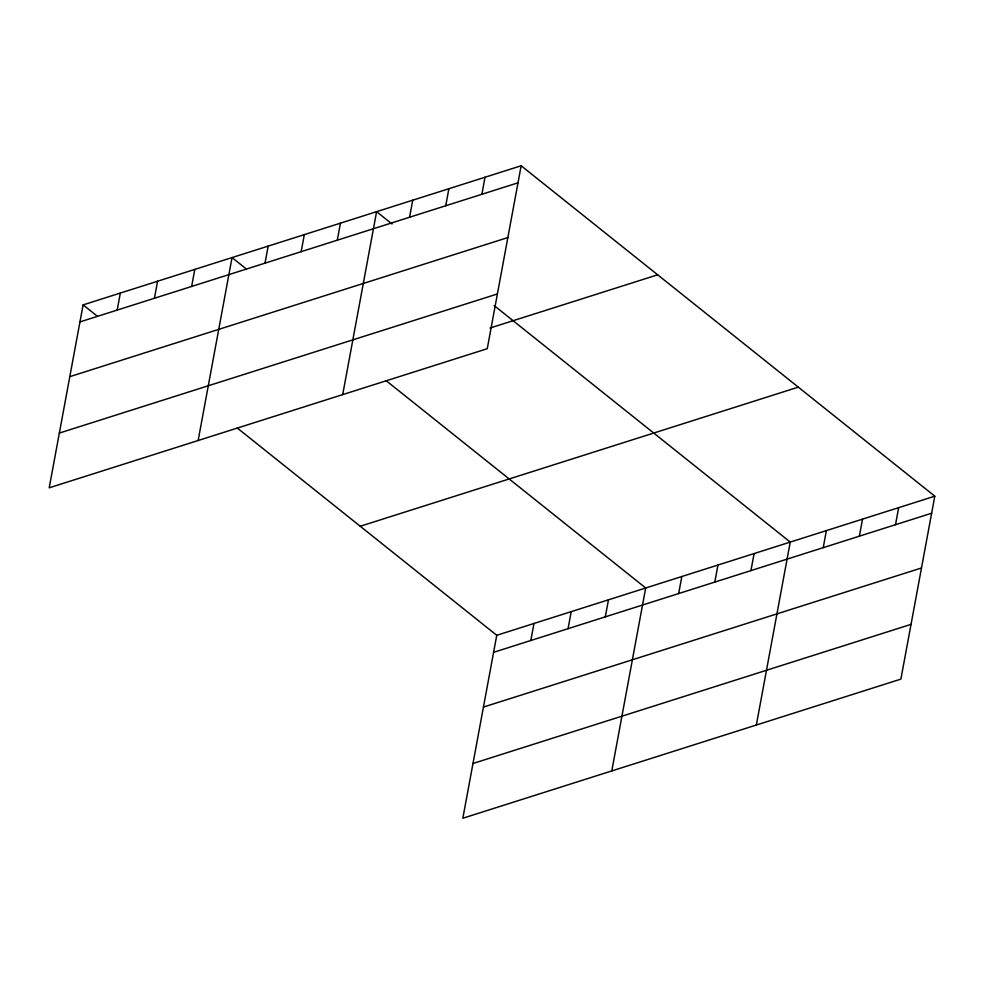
<?xml version="1.0" encoding="UTF-8"?>
<svg xmlns="http://www.w3.org/2000/svg" width="984" height="984" viewBox="0 0 984 984"><rect width="100%" height="100%" fill="white"/><g stroke="black" fill="none" stroke-linecap="round" stroke-linejoin="round"><path stroke-width="1.48" d="M521.163 165.767L83.111 304.88L49.2 487.818L487.252 348.705L521.163 165.767L934.8 496.182L900.889 679.12L462.837 818.233L496.748 635.295L237.181 427.954M117.182 310.095L120.343 293.048M154.414 298.275L157.575 281.227M191.646 286.442L194.807 269.407M198.141 440.524L232.04 257.574L246.283 268.952M265.028 263.146L268.189 246.098M301.166 251.67L304.327 234.623M337.303 240.194L340.464 223.147M342.703 394.609L376.601 211.671L392.038 223.995M409.578 217.243L412.739 200.195M445.727 205.767L448.876 188.719M481.865 194.291L485.026 177.243M530.819 640.51L533.98 623.462M568.051 628.69L571.212 611.642M605.295 616.857L608.444 599.822M611.777 770.939L645.689 587.989L386.122 380.66M678.665 593.561L681.826 576.513M714.802 582.085L717.963 565.037M750.94 570.609L754.101 553.562M756.339 725.036L790.238 542.086L494.116 305.544M823.227 547.658L826.375 530.61M859.364 536.182L862.525 519.134M895.501 524.706L898.663 507.658M79.95 321.916L518.002 182.815M69.802 376.663L507.855 237.562M59.347 433.071L497.4 293.958M489.971 328.053L657.656 274.807M360.242 526.255L798.295 387.142M496.748 635.295L934.8 496.182M493.587 652.331L931.639 513.23M483.439 707.078L921.491 567.977M472.984 763.486L911.036 624.373M83.111 304.88L97.355 316.258"/></g></svg>
